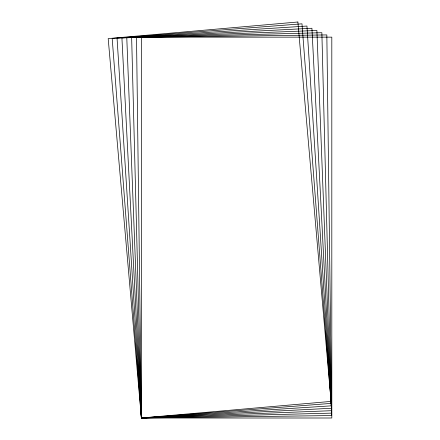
<?xml version="1.0" encoding="UTF-8"?>
<svg xmlns="http://www.w3.org/2000/svg" width="440" height="440" viewBox="0 0 440 440"><rect width="100%" height="100%" fill="white"/><g stroke="black" fill="none" stroke-linecap="round" stroke-linejoin="round"><path stroke-width="0.66" d="M297.891 22L108.191 38.599L141.383 418L331.81 418L331.81 37.147L141.383 37.147L141.383 418L331.705 415.569L326.838 34.925L136.516 37.362L141.383 418L331.595 413.132L321.866 32.709L131.654 37.571L141.383 418L331.491 410.702L316.894 30.487L126.786 37.785L141.383 418L331.386 408.265L311.922 28.265L121.919 38L141.383 418L331.276 405.834L306.95 26.043L117.051 38.209L141.383 418L331.172 403.403L301.978 23.826L112.184 38.423L141.383 418L331.084 401.401L297.891 22"/></g></svg>
